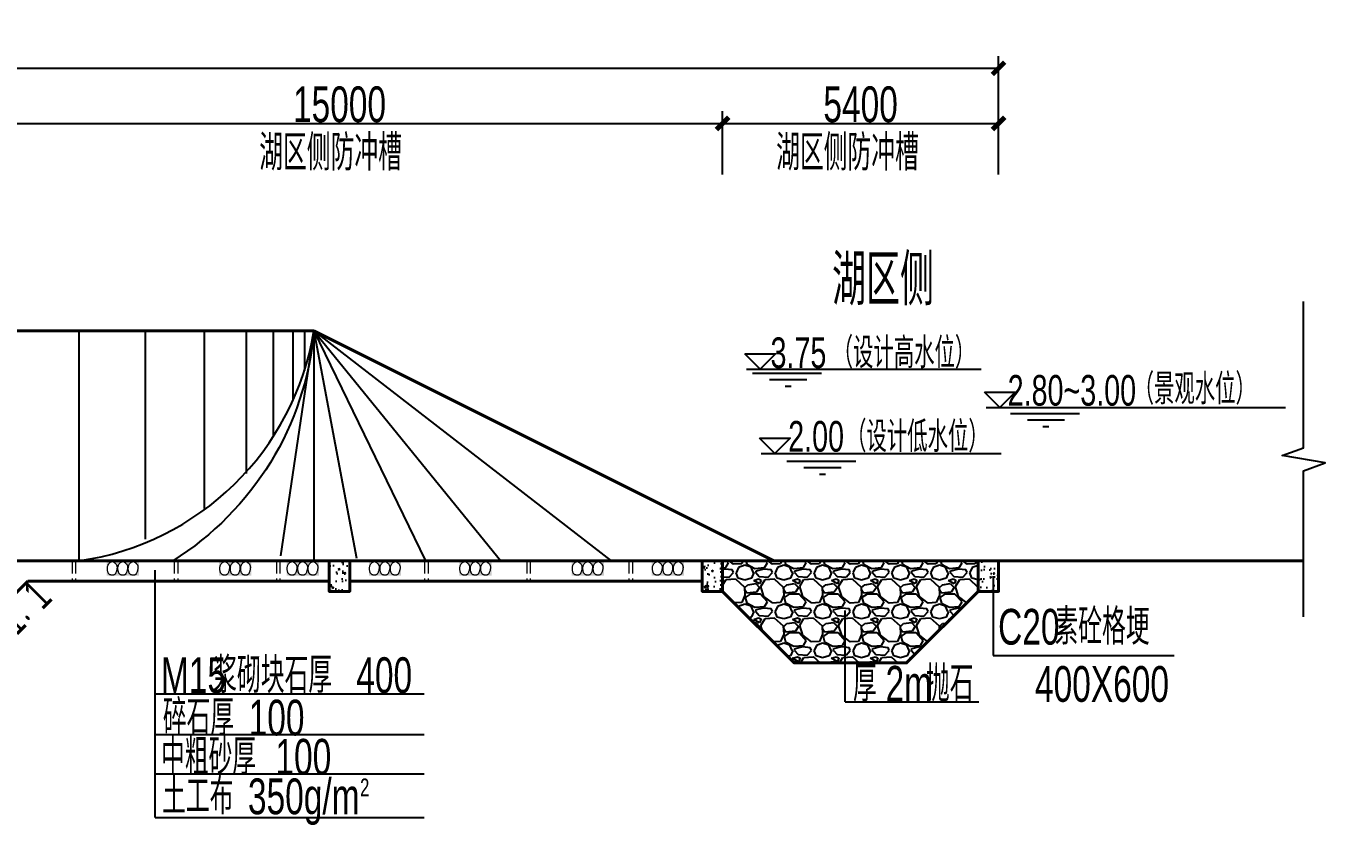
# Model space of a CAD drawing. Extents: x -51258 to 164715, y -112558 to 496610.
# Drawn here: x 86096 to 111524, y 41317 to 56963 of the extents above; entities that cross this region are included whole.
import ezdxf
from ezdxf.enums import TextEntityAlignment as Align

# ---------------------------------------------------------------- set-up
doc = ezdxf.new("R2010")
doc.units = 0
doc.header["$LTSCALE"] = 1000
doc.header["$PDMODE"] = 32
doc.header["$PDSIZE"] = 1
doc.linetypes.add('DASH', pattern=[0.35, 0.25, -0.1])
for name, color, linetype in [('DIM', 3, 'Continuous'), ('DIM_SYMB', 3, 'Continuous'), ('PUB_TEXT', 7, 'Continuous'), ('填充252', 252, 'Continuous'), ('标注', 3, 'Continuous')]:
    doc.layers.add(name, color=color, linetype=linetype)
for name, color, linetype, lineweight in [('中粗线0.25', 6, 'Continuous', 25), ('细线0.15', 4, 'Continuous', 15), ('结构轮廓线0.4', 1, 'Continuous', 40), ('虚线0.15', 2, 'DASH', 15)]:
    doc.layers.add(name, color=color, linetype=linetype, lineweight=lineweight)
doc.styles.add('han', font='pdatxt.shx', dxfattribs={"width": 0.7, "bigfont": 'chinese.shx'})
doc.styles.add('图中的汉字和数字', font='njsyeng.shx', dxfattribs={"width": 0.7, "bigfont": 'njsychn.shx'})
doc.dimstyles.new('1比200(加大字号)', dxfattribs={"dimtxt": 700, "dimasz": 240, "dimexe": 240, "dimexo": 30, "dimgap": 20, "dimtad": 1, "dimdec": 0, "dimdsep": 46, "dimtxsty": '图中的汉字和数字', "dimblk": 'ARCHTICK', "dimcen": 2, "dimclrd": 3, "dimclre": 3, "dimclrt": 3, "dimadec": 0, "dimazin": 0, "dimtfac": 1, "dimtdec": 0, "dimtmove": 2, "dimatfit": 3, "dimldrblk": 'ARCHTICK', "dimfxl": 1000, "dimfxlon": 1, "dimarcsym": 0})
pattern_1 = [(50, (92032.98, 45891.9), (358.63, -31.376), [37.5, -412.5]), (355, (92033, 45891.9), (-69.376, 376.096), [30, -330]), (100.4514, (92062.87, 45889.3), (289.255, 344.72), [31.87, -350.571]), (46.1842, (92033, 45991.9), (533.62, -82.76), [56.25, -618.75]), (96.6356, (92077.45, 45985), (467.331, 487.059), [47.805, -525.856]), (351.184, (92033, 45991.9), (467.33, 487.06), [45, -495]), (21, (92082.98, 45966.9), (298.4535, -201.3094), [37.5, -412.5]), (326, (92083, 45966.9), (121.658, 362.575), [30, -330]), (71.4514, (92107.85, 45950.13), (420.111, 161.265), [31.87, -350.571]), (37.5, (92032.98, 45891.91), (6.0799, 166.4469), [0, -326, 0, -335, 0, -331.25]), (7.5, (92032.98, 45891.9), (131.5348, 197.2059), [0, -191, 0, -318.5, 0, -126.25]), (327.5, (91921.48, 45891.91), (266.9112, -11.2774), [0, -125, 0, -390, 0, -517.5]), (317.5, (91871.48, 45891.9), (291.593, 50.0525), [0, -162.5, 0, -259, 0, -367.5])]

# ---------------------------------------------------------------- blocks, each defined once
blk = doc.blocks.new('A$C76F53B9B')
at = {"layer": '填充252'}
h = blk.add_hatch(color=256, dxfattribs=at)
h.paths.add_polyline_path([(4.06, -0.02), (0.37, -0.02), (0.37, -1.71), (4.06, -1.71)])
h.paths.add_polyline_path([(1.83, -0.34), (1.86, -0.31), (1.9, -0.28), (1.93, -0.25), (1.96, -0.22), (1.99, -0.2), (2.02, -0.17), (2.05, -0.15), (2.08, -0.13), (2.12, -0.11), (2.16, -0.1), (2.2, -0.09), (2.24, -0.1), (2.29, -0.11), (2.35, -0.13), (2.41, -0.17), (2.47, -0.2), (2.53, -0.25), (2.58, -0.3), (2.63, -0.36), (2.67, -0.43), (2.71, -0.51), (2.73, -0.58), (2.75, -0.67), (2.77, -0.75), (2.77, -0.84), (2.77, -0.92), (2.77, -1.01), (2.76, -1.09), (2.75, -1.16), (2.74, -1.24), (2.72, -1.3), (2.69, -1.37), (2.67, -1.42), (2.64, -1.47), (2.6, -1.51), (2.57, -1.55), (2.53, -1.58), (2.49, -1.6), (2.44, -1.61), (2.4, -1.62), (2.35, -1.63), (2.3, -1.63), (2.26, -1.63), (2.21, -1.63), (2.17, -1.63), (2.12, -1.63), (2.08, -1.63), (2.04, -1.62), (2, -1.61), (1.96, -1.58), (1.93, -1.56), (1.89, -1.52), (1.86, -1.47), (1.83, -1.41), (1.8, -1.34), (1.77, -1.27), (1.75, -1.2), (1.73, -1.12), (1.71, -1.04), (1.7, -0.97), (1.68, -0.89), (1.68, -0.82), (1.68, -0.76), (1.68, -0.7), (1.68, -0.64), (1.69, -0.59), (1.7, -0.54), (1.72, -0.49), (1.74, -0.45), (1.77, -0.41), (1.8, -0.37)], flags=16)
h.paths.add_polyline_path([(1.45, -0.36), (1.49, -0.43), (1.52, -0.51), (1.55, -0.58), (1.57, -0.67), (1.58, -0.75), (1.59, -0.84), (1.59, -0.92), (1.59, -1.01), (1.58, -1.09), (1.57, -1.16), (1.55, -1.24), (1.53, -1.3), (1.51, -1.37), (1.48, -1.42), (1.45, -1.47), (1.42, -1.51), (1.39, -1.55), (1.35, -1.58), (1.3, -1.6), (1.26, -1.61), (1.21, -1.62), (1.17, -1.63), (1.12, -1.63), (1.08, -1.63), (1.03, -1.63), (0.98, -1.63), (0.94, -1.63), (0.9, -1.63), (0.86, -1.62), (0.82, -1.61), (0.78, -1.58), (0.75, -1.56), (0.71, -1.52), (0.68, -1.47), (0.65, -1.41), (0.62, -1.34), (0.59, -1.27), (0.57, -1.2), (0.54, -1.12), (0.53, -1.04), (0.51, -0.97), (0.5, -0.89), (0.5, -0.82), (0.49, -0.76), (0.49, -0.7), (0.5, -0.64), (0.51, -0.59), (0.52, -0.54), (0.54, -0.49), (0.56, -0.45), (0.59, -0.41), (0.62, -0.37), (0.65, -0.34), (0.68, -0.31), (0.71, -0.28), (0.75, -0.25), (0.78, -0.22), (0.81, -0.2), (0.84, -0.17), (0.87, -0.15), (0.9, -0.13), (0.93, -0.11), (0.97, -0.1), (1.01, -0.09), (1.06, -0.1), (1.11, -0.11), (1.17, -0.13), (1.23, -0.17), (1.28, -0.2), (1.34, -0.25), (1.4, -0.3)], flags=16)
h.paths.add_polyline_path([(2.91, -0.54), (2.93, -0.49), (2.95, -0.45), (2.97, -0.41), (3, -0.37), (3.03, -0.34), (3.07, -0.31), (3.1, -0.28), (3.13, -0.25), (3.16, -0.22), (3.2, -0.2), (3.23, -0.17), (3.26, -0.15), (3.29, -0.13), (3.32, -0.11), (3.36, -0.1), (3.4, -0.09), (3.45, -0.1), (3.5, -0.11), (3.55, -0.13), (3.61, -0.17), (3.67, -0.2), (3.73, -0.25), (3.78, -0.3), (3.83, -0.36), (3.88, -0.43), (3.91, -0.51), (3.94, -0.58), (3.96, -0.67), (3.97, -0.75), (3.98, -0.84), (3.98, -0.92), (3.97, -1.01), (3.97, -1.09), (3.95, -1.16), (3.94, -1.24), (3.92, -1.3), (3.9, -1.37), (3.87, -1.42), (3.84, -1.47), (3.81, -1.51), (3.77, -1.55), (3.73, -1.58), (3.69, -1.6), (3.65, -1.61), (3.6, -1.62), (3.56, -1.63), (3.51, -1.63), (3.46, -1.63), (3.42, -1.63), (3.37, -1.63), (3.33, -1.63), (3.29, -1.63), (3.25, -1.62), (3.21, -1.61), (3.17, -1.58), (3.13, -1.56), (3.1, -1.52), (3.06, -1.47), (3.03, -1.41), (3, -1.34), (2.98, -1.27), (2.95, -1.2), (2.93, -1.12), (2.91, -1.04), (2.9, -0.97), (2.89, -0.89), (2.88, -0.82), (2.88, -0.76), (2.88, -0.7), (2.89, -0.64), (2.89, -0.59)], flags=16)
at = {"layer": '细线0.15'}
h = blk.add_hatch(color=256, dxfattribs=at)
h.paths.add_polyline_path([(4.06, -0.02), (0.37, -0.02), (0.37, -1.71), (4.06, -1.71)])
h.paths.add_polyline_path([(1.83, -0.34), (1.86, -0.31), (1.89, -0.28), (1.93, -0.25), (1.96, -0.22), (1.99, -0.2), (2.02, -0.17), (2.05, -0.15), (2.08, -0.13), (2.12, -0.11), (2.15, -0.1), (2.2, -0.09), (2.24, -0.1), (2.29, -0.11), (2.35, -0.13), (2.41, -0.17), (2.47, -0.2), (2.52, -0.25), (2.58, -0.3), (2.63, -0.36), (2.67, -0.43), (2.71, -0.51), (2.73, -0.58), (2.75, -0.67), (2.77, -0.75), (2.77, -0.84), (2.77, -0.92), (2.77, -1.01), (2.76, -1.09), (2.75, -1.16), (2.73, -1.24), (2.71, -1.3), (2.69, -1.37), (2.67, -1.42), (2.64, -1.47), (2.6, -1.51), (2.57, -1.55), (2.53, -1.58), (2.49, -1.6), (2.44, -1.61), (2.4, -1.62), (2.35, -1.63), (2.3, -1.63), (2.26, -1.63), (2.21, -1.63), (2.17, -1.63), (2.12, -1.63), (2.08, -1.63), (2.04, -1.62), (2, -1.61), (1.96, -1.58), (1.93, -1.56), (1.89, -1.52), (1.86, -1.47), (1.83, -1.41), (1.8, -1.34), (1.77, -1.27), (1.75, -1.2), (1.73, -1.12), (1.71, -1.04), (1.69, -0.97), (1.68, -0.89), (1.68, -0.82), (1.67, -0.76), (1.67, -0.7), (1.68, -0.64), (1.69, -0.59), (1.7, -0.54), (1.72, -0.49), (1.74, -0.45), (1.77, -0.41), (1.8, -0.37)], flags=16)
h.paths.add_polyline_path([(1.44, -0.36), (1.49, -0.43), (1.52, -0.51), (1.55, -0.58), (1.57, -0.67), (1.58, -0.75), (1.59, -0.84), (1.59, -0.92), (1.59, -1.01), (1.58, -1.09), (1.57, -1.16), (1.55, -1.24), (1.53, -1.3), (1.51, -1.37), (1.48, -1.42), (1.45, -1.47), (1.42, -1.51), (1.38, -1.55), (1.34, -1.58), (1.3, -1.6), (1.26, -1.61), (1.21, -1.62), (1.17, -1.63), (1.12, -1.63), (1.07, -1.63), (1.03, -1.63), (0.98, -1.63), (0.94, -1.63), (0.9, -1.63), (0.86, -1.62), (0.82, -1.61), (0.78, -1.58), (0.74, -1.56), (0.71, -1.52), (0.68, -1.47), (0.64, -1.41), (0.62, -1.34), (0.59, -1.27), (0.56, -1.2), (0.54, -1.12), (0.53, -1.04), (0.51, -0.97), (0.5, -0.89), (0.49, -0.82), (0.49, -0.76), (0.49, -0.7), (0.5, -0.64), (0.51, -0.59), (0.52, -0.54), (0.54, -0.49), (0.56, -0.45), (0.59, -0.41), (0.61, -0.37), (0.65, -0.34), (0.68, -0.31), (0.71, -0.28), (0.74, -0.25), (0.78, -0.22), (0.81, -0.2), (0.84, -0.17), (0.87, -0.15), (0.9, -0.13), (0.93, -0.11), (0.97, -0.1), (1.01, -0.09), (1.06, -0.1), (1.11, -0.11), (1.17, -0.13), (1.22, -0.17), (1.28, -0.2), (1.34, -0.25), (1.4, -0.3)], flags=16)
h.paths.add_polyline_path([(2.91, -0.54), (2.92, -0.49), (2.95, -0.45), (2.97, -0.41), (3, -0.37), (3.03, -0.34), (3.07, -0.31), (3.1, -0.28), (3.13, -0.25), (3.16, -0.22), (3.19, -0.2), (3.22, -0.17), (3.25, -0.15), (3.29, -0.13), (3.32, -0.11), (3.36, -0.1), (3.4, -0.09), (3.45, -0.1), (3.5, -0.11), (3.55, -0.13), (3.61, -0.17), (3.67, -0.2), (3.73, -0.25), (3.78, -0.3), (3.83, -0.36), (3.87, -0.43), (3.91, -0.51), (3.94, -0.58), (3.96, -0.67), (3.97, -0.75), (3.98, -0.84), (3.98, -0.92), (3.97, -1.01), (3.97, -1.09), (3.95, -1.16), (3.94, -1.24), (3.92, -1.3), (3.9, -1.37), (3.87, -1.42), (3.84, -1.47), (3.81, -1.51), (3.77, -1.55), (3.73, -1.58), (3.69, -1.6), (3.65, -1.61), (3.6, -1.62), (3.55, -1.63), (3.51, -1.63), (3.46, -1.63), (3.41, -1.63), (3.37, -1.63), (3.33, -1.63), (3.28, -1.63), (3.24, -1.62), (3.2, -1.61), (3.17, -1.58), (3.13, -1.56), (3.1, -1.52), (3.06, -1.47), (3.03, -1.41), (3, -1.34), (2.98, -1.27), (2.95, -1.2), (2.93, -1.12), (2.91, -1.04), (2.9, -0.97), (2.89, -0.89), (2.88, -0.82), (2.88, -0.76), (2.88, -0.7), (2.88, -0.64), (2.89, -0.59)], flags=16)
h = blk.add_hatch(color=256, dxfattribs=at)
h.paths.add_polyline_path([(4.06, -0.02), (0.37, -0.02), (0.37, -1.71), (4.06, -1.71)])
h.paths.add_polyline_path([(1.83, -0.34), (1.86, -0.31), (1.89, -0.28), (1.93, -0.25), (1.96, -0.22), (1.99, -0.2), (2.02, -0.17), (2.05, -0.15), (2.08, -0.13), (2.12, -0.11), (2.15, -0.1), (2.2, -0.09), (2.24, -0.1), (2.29, -0.11), (2.35, -0.13), (2.41, -0.17), (2.47, -0.2), (2.52, -0.25), (2.58, -0.3), (2.63, -0.36), (2.67, -0.43), (2.71, -0.51), (2.73, -0.58), (2.75, -0.67), (2.77, -0.75), (2.77, -0.84), (2.77, -0.92), (2.77, -1.01), (2.76, -1.09), (2.75, -1.16), (2.73, -1.24), (2.71, -1.3), (2.69, -1.37), (2.67, -1.42), (2.64, -1.47), (2.6, -1.51), (2.57, -1.55), (2.53, -1.58), (2.49, -1.6), (2.44, -1.61), (2.4, -1.62), (2.35, -1.63), (2.3, -1.63), (2.26, -1.63), (2.21, -1.63), (2.17, -1.63), (2.12, -1.63), (2.08, -1.63), (2.04, -1.62), (2, -1.61), (1.96, -1.58), (1.93, -1.56), (1.89, -1.52), (1.86, -1.47), (1.83, -1.41), (1.8, -1.34), (1.77, -1.27), (1.75, -1.2), (1.73, -1.12), (1.71, -1.04), (1.69, -0.97), (1.68, -0.89), (1.68, -0.82), (1.67, -0.76), (1.67, -0.7), (1.68, -0.64), (1.69, -0.59), (1.7, -0.54), (1.72, -0.49), (1.74, -0.45), (1.77, -0.41), (1.8, -0.37)], flags=16)
h.paths.add_polyline_path([(1.44, -0.36), (1.49, -0.43), (1.52, -0.51), (1.55, -0.58), (1.57, -0.67), (1.58, -0.75), (1.59, -0.84), (1.59, -0.92), (1.59, -1.01), (1.58, -1.09), (1.57, -1.16), (1.55, -1.24), (1.53, -1.3), (1.51, -1.37), (1.48, -1.42), (1.45, -1.47), (1.42, -1.51), (1.38, -1.55), (1.34, -1.58), (1.3, -1.6), (1.26, -1.61), (1.21, -1.62), (1.17, -1.63), (1.12, -1.63), (1.07, -1.63), (1.03, -1.63), (0.98, -1.63), (0.94, -1.63), (0.9, -1.63), (0.86, -1.62), (0.82, -1.61), (0.78, -1.58), (0.74, -1.56), (0.71, -1.52), (0.68, -1.47), (0.64, -1.41), (0.62, -1.34), (0.59, -1.27), (0.56, -1.2), (0.54, -1.12), (0.53, -1.04), (0.51, -0.97), (0.5, -0.89), (0.49, -0.82), (0.49, -0.76), (0.49, -0.7), (0.5, -0.64), (0.51, -0.59), (0.52, -0.54), (0.54, -0.49), (0.56, -0.45), (0.59, -0.41), (0.61, -0.37), (0.65, -0.34), (0.68, -0.31), (0.71, -0.28), (0.74, -0.25), (0.78, -0.22), (0.81, -0.2), (0.84, -0.17), (0.87, -0.15), (0.9, -0.13), (0.93, -0.11), (0.97, -0.1), (1.01, -0.09), (1.06, -0.1), (1.11, -0.11), (1.17, -0.13), (1.22, -0.17), (1.28, -0.2), (1.34, -0.25), (1.4, -0.3)], flags=16)
h.paths.add_polyline_path([(2.91, -0.54), (2.92, -0.49), (2.95, -0.45), (2.97, -0.41), (3, -0.37), (3.03, -0.34), (3.07, -0.31), (3.1, -0.28), (3.13, -0.25), (3.16, -0.22), (3.19, -0.2), (3.22, -0.17), (3.25, -0.15), (3.29, -0.13), (3.32, -0.11), (3.36, -0.1), (3.4, -0.09), (3.45, -0.1), (3.5, -0.11), (3.55, -0.13), (3.61, -0.17), (3.67, -0.2), (3.73, -0.25), (3.78, -0.3), (3.83, -0.36), (3.87, -0.43), (3.91, -0.51), (3.94, -0.58), (3.96, -0.67), (3.97, -0.75), (3.98, -0.84), (3.98, -0.92), (3.97, -1.01), (3.97, -1.09), (3.95, -1.16), (3.94, -1.24), (3.92, -1.3), (3.9, -1.37), (3.87, -1.42), (3.84, -1.47), (3.81, -1.51), (3.77, -1.55), (3.73, -1.58), (3.69, -1.6), (3.65, -1.61), (3.6, -1.62), (3.55, -1.63), (3.51, -1.63), (3.46, -1.63), (3.41, -1.63), (3.37, -1.63), (3.33, -1.63), (3.28, -1.63), (3.24, -1.62), (3.2, -1.61), (3.17, -1.58), (3.13, -1.56), (3.1, -1.52), (3.06, -1.47), (3.03, -1.41), (3, -1.34), (2.98, -1.27), (2.95, -1.2), (2.93, -1.12), (2.91, -1.04), (2.9, -0.97), (2.89, -0.89), (2.88, -0.82), (2.88, -0.76), (2.88, -0.7), (2.88, -0.64), (2.89, -0.59)], flags=16)
for points in [[(0.54, -0.49), (0.52, -0.54), (0.51, -0.59), (0.5, -0.64), (0.49, -0.7), (0.49, -0.76), (0.49, -0.82), (0.5, -0.89), (0.51, -0.97), (0.53, -1.04), (0.54, -1.12), (0.56, -1.2), (0.59, -1.27), (0.62, -1.34), (0.64, -1.41), (0.68, -1.47), (0.71, -1.52), (0.74, -1.56), (0.78, -1.58), (0.82, -1.61), (0.86, -1.62), (0.9, -1.63), (0.94, -1.63), (0.98, -1.63), (1.03, -1.63), (1.07, -1.63), (1.12, -1.63), (1.17, -1.63), (1.21, -1.62), (1.26, -1.61), (1.3, -1.6), (1.34, -1.58), (1.38, -1.55), (1.42, -1.51), (1.45, -1.47), (1.48, -1.42), (1.51, -1.37), (1.53, -1.3), (1.55, -1.24), (1.57, -1.16), (1.58, -1.09), (1.59, -1.01), (1.59, -0.92), (1.59, -0.84), (1.58, -0.75), (1.57, -0.67), (1.55, -0.58), (1.52, -0.51), (1.49, -0.43), (1.44, -0.36), (1.4, -0.3), (1.34, -0.25), (1.28, -0.2), (1.22, -0.17), (1.17, -0.13), (1.11, -0.11), (1.06, -0.1), (1.01, -0.09), (0.97, -0.1), (0.93, -0.11), (0.9, -0.13), (0.87, -0.15), (0.84, -0.17), (0.81, -0.2), (0.78, -0.22), (0.74, -0.25), (0.71, -0.28), (0.68, -0.31), (0.65, -0.34), (0.61, -0.37), (0.59, -0.41), (0.56, -0.45)], [(0.54, -0.49), (0.52, -0.54), (0.51, -0.59), (0.5, -0.64), (0.49, -0.7), (0.49, -0.76), (0.49, -0.82), (0.5, -0.89), (0.51, -0.97), (0.53, -1.04), (0.54, -1.12), (0.56, -1.2), (0.59, -1.27), (0.62, -1.34), (0.64, -1.41), (0.68, -1.47), (0.71, -1.52), (0.74, -1.56), (0.78, -1.58), (0.82, -1.61), (0.86, -1.62), (0.9, -1.63), (0.94, -1.63), (0.98, -1.63), (1.03, -1.63), (1.07, -1.63), (1.12, -1.63), (1.17, -1.63), (1.21, -1.62), (1.26, -1.61), (1.3, -1.6), (1.34, -1.58), (1.38, -1.55), (1.42, -1.51), (1.45, -1.47), (1.48, -1.42), (1.51, -1.37), (1.53, -1.3), (1.55, -1.24), (1.57, -1.16), (1.58, -1.09), (1.59, -1.01), (1.59, -0.92), (1.59, -0.84), (1.58, -0.75), (1.57, -0.67), (1.55, -0.58), (1.52, -0.51), (1.49, -0.43), (1.44, -0.36), (1.4, -0.3), (1.34, -0.25), (1.28, -0.2), (1.22, -0.17), (1.17, -0.13), (1.11, -0.11), (1.06, -0.1), (1.01, -0.09), (0.97, -0.1), (0.93, -0.11), (0.9, -0.13), (0.87, -0.15), (0.84, -0.17), (0.81, -0.2), (0.78, -0.22), (0.74, -0.25), (0.71, -0.28), (0.68, -0.31), (0.65, -0.34), (0.61, -0.37), (0.59, -0.41), (0.56, -0.45)], [(0.54, -0.49), (0.52, -0.54), (0.51, -0.59), (0.5, -0.64), (0.49, -0.7), (0.49, -0.76), (0.5, -0.82), (0.5, -0.89), (0.51, -0.97), (0.53, -1.04), (0.54, -1.12), (0.57, -1.2), (0.59, -1.27), (0.62, -1.34), (0.65, -1.41), (0.68, -1.47), (0.71, -1.52), (0.75, -1.56), (0.78, -1.58), (0.82, -1.61), (0.86, -1.62), (0.9, -1.63), (0.94, -1.63), (0.98, -1.63), (1.03, -1.63), (1.08, -1.63), (1.12, -1.63), (1.17, -1.63), (1.21, -1.62), (1.26, -1.61), (1.3, -1.6), (1.35, -1.58), (1.39, -1.55), (1.42, -1.51), (1.45, -1.47), (1.48, -1.42), (1.51, -1.37), (1.53, -1.3), (1.55, -1.24), (1.57, -1.16), (1.58, -1.09), (1.59, -1.01), (1.59, -0.92), (1.59, -0.84), (1.58, -0.75), (1.57, -0.67), (1.55, -0.58), (1.52, -0.51), (1.49, -0.43), (1.45, -0.36), (1.4, -0.3), (1.34, -0.25), (1.28, -0.2), (1.23, -0.17), (1.17, -0.13), (1.11, -0.11), (1.06, -0.1), (1.01, -0.09), (0.97, -0.1), (0.93, -0.11), (0.9, -0.13), (0.87, -0.15), (0.84, -0.17), (0.81, -0.2), (0.78, -0.22), (0.75, -0.25), (0.71, -0.28), (0.68, -0.31), (0.65, -0.34), (0.62, -0.37), (0.59, -0.41), (0.56, -0.45)], [(1.72, -0.49), (1.7, -0.54), (1.69, -0.59), (1.68, -0.64), (1.67, -0.7), (1.67, -0.76), (1.68, -0.82), (1.68, -0.89), (1.69, -0.97), (1.71, -1.04), (1.73, -1.12), (1.75, -1.2), (1.77, -1.27), (1.8, -1.34), (1.83, -1.41), (1.86, -1.47), (1.89, -1.52), (1.93, -1.56), (1.96, -1.58), (2, -1.61), (2.04, -1.62), (2.08, -1.63), (2.12, -1.63), (2.17, -1.63), (2.21, -1.63), (2.26, -1.63), (2.3, -1.63), (2.35, -1.63), (2.4, -1.62), (2.44, -1.61), (2.49, -1.6), (2.53, -1.58), (2.57, -1.55), (2.6, -1.51), (2.64, -1.47), (2.67, -1.42), (2.69, -1.37), (2.71, -1.3), (2.73, -1.24), (2.75, -1.16), (2.76, -1.09), (2.77, -1.01), (2.77, -0.92), (2.77, -0.84), (2.77, -0.75), (2.75, -0.67), (2.73, -0.58), (2.71, -0.51), (2.67, -0.43), (2.63, -0.36), (2.58, -0.3), (2.52, -0.25), (2.47, -0.2), (2.41, -0.17), (2.35, -0.13), (2.29, -0.11), (2.24, -0.1), (2.2, -0.09), (2.15, -0.1), (2.12, -0.11), (2.08, -0.13), (2.05, -0.15), (2.02, -0.17), (1.99, -0.2), (1.96, -0.22), (1.93, -0.25), (1.89, -0.28), (1.86, -0.31), (1.83, -0.34), (1.8, -0.37), (1.77, -0.41), (1.74, -0.45)], [(1.72, -0.49), (1.7, -0.54), (1.69, -0.59), (1.68, -0.64), (1.67, -0.7), (1.67, -0.76), (1.68, -0.82), (1.68, -0.89), (1.69, -0.97), (1.71, -1.04), (1.73, -1.12), (1.75, -1.2), (1.77, -1.27), (1.8, -1.34), (1.83, -1.41), (1.86, -1.47), (1.89, -1.52), (1.93, -1.56), (1.96, -1.58), (2, -1.61), (2.04, -1.62), (2.08, -1.63), (2.12, -1.63), (2.17, -1.63), (2.21, -1.63), (2.26, -1.63), (2.3, -1.63), (2.35, -1.63), (2.4, -1.62), (2.44, -1.61), (2.49, -1.6), (2.53, -1.58), (2.57, -1.55), (2.6, -1.51), (2.64, -1.47), (2.67, -1.42), (2.69, -1.37), (2.71, -1.3), (2.73, -1.24), (2.75, -1.16), (2.76, -1.09), (2.77, -1.01), (2.77, -0.92), (2.77, -0.84), (2.77, -0.75), (2.75, -0.67), (2.73, -0.58), (2.71, -0.51), (2.67, -0.43), (2.63, -0.36), (2.58, -0.3), (2.52, -0.25), (2.47, -0.2), (2.41, -0.17), (2.35, -0.13), (2.29, -0.11), (2.24, -0.1), (2.2, -0.09), (2.15, -0.1), (2.12, -0.11), (2.08, -0.13), (2.05, -0.15), (2.02, -0.17), (1.99, -0.2), (1.96, -0.22), (1.93, -0.25), (1.89, -0.28), (1.86, -0.31), (1.83, -0.34), (1.8, -0.37), (1.77, -0.41), (1.74, -0.45)], [(1.72, -0.49), (1.7, -0.54), (1.69, -0.59), (1.68, -0.64), (1.68, -0.7), (1.68, -0.76), (1.68, -0.82), (1.68, -0.89), (1.7, -0.97), (1.71, -1.04), (1.73, -1.12), (1.75, -1.2), (1.77, -1.27), (1.8, -1.34), (1.83, -1.41), (1.86, -1.47), (1.89, -1.52), (1.93, -1.56), (1.96, -1.58), (2, -1.61), (2.04, -1.62), (2.08, -1.63), (2.12, -1.63), (2.17, -1.63), (2.21, -1.63), (2.26, -1.63), (2.3, -1.63), (2.35, -1.63), (2.4, -1.62), (2.44, -1.61), (2.49, -1.6), (2.53, -1.58), (2.57, -1.55), (2.6, -1.51), (2.64, -1.47), (2.67, -1.42), (2.69, -1.37), (2.72, -1.3), (2.74, -1.24), (2.75, -1.16), (2.76, -1.09), (2.77, -1.01), (2.77, -0.92), (2.77, -0.84), (2.77, -0.75), (2.75, -0.67), (2.73, -0.58), (2.71, -0.51), (2.67, -0.43), (2.63, -0.36), (2.58, -0.3), (2.53, -0.25), (2.47, -0.2), (2.41, -0.17), (2.35, -0.13), (2.29, -0.11), (2.24, -0.1), (2.2, -0.09), (2.16, -0.1), (2.12, -0.11), (2.08, -0.13), (2.05, -0.15), (2.02, -0.17), (1.99, -0.2), (1.96, -0.22), (1.93, -0.25), (1.9, -0.28), (1.86, -0.31), (1.83, -0.34), (1.8, -0.37), (1.77, -0.41), (1.74, -0.45)], [(2.92, -0.49), (2.91, -0.54), (2.89, -0.59), (2.88, -0.64), (2.88, -0.7), (2.88, -0.76), (2.88, -0.82), (2.89, -0.89), (2.9, -0.97), (2.91, -1.04), (2.93, -1.12), (2.95, -1.2), (2.98, -1.27), (3, -1.34), (3.03, -1.41), (3.06, -1.47), (3.1, -1.52), (3.13, -1.56), (3.17, -1.58), (3.2, -1.61), (3.24, -1.62), (3.28, -1.63), (3.33, -1.63), (3.37, -1.63), (3.41, -1.63), (3.46, -1.63), (3.51, -1.63), (3.55, -1.63), (3.6, -1.62), (3.65, -1.61), (3.69, -1.6), (3.73, -1.58), (3.77, -1.55), (3.81, -1.51), (3.84, -1.47), (3.87, -1.42), (3.9, -1.37), (3.92, -1.3), (3.94, -1.24), (3.95, -1.16), (3.97, -1.09), (3.97, -1.01), (3.98, -0.92), (3.98, -0.84), (3.97, -0.75), (3.96, -0.67), (3.94, -0.58), (3.91, -0.51), (3.87, -0.43), (3.83, -0.36), (3.78, -0.3), (3.73, -0.25), (3.67, -0.2), (3.61, -0.17), (3.55, -0.13), (3.5, -0.11), (3.45, -0.1), (3.4, -0.09), (3.36, -0.1), (3.32, -0.11), (3.29, -0.13), (3.25, -0.15), (3.22, -0.17), (3.19, -0.2), (3.16, -0.22), (3.13, -0.25), (3.1, -0.28), (3.07, -0.31), (3.03, -0.34), (3, -0.37), (2.97, -0.41), (2.95, -0.45)], [(2.92, -0.49), (2.91, -0.54), (2.89, -0.59), (2.88, -0.64), (2.88, -0.7), (2.88, -0.76), (2.88, -0.82), (2.89, -0.89), (2.9, -0.97), (2.91, -1.04), (2.93, -1.12), (2.95, -1.2), (2.98, -1.27), (3, -1.34), (3.03, -1.41), (3.06, -1.47), (3.1, -1.52), (3.13, -1.56), (3.17, -1.58), (3.2, -1.61), (3.24, -1.62), (3.28, -1.63), (3.33, -1.63), (3.37, -1.63), (3.41, -1.63), (3.46, -1.63), (3.51, -1.63), (3.55, -1.63), (3.6, -1.62), (3.65, -1.61), (3.69, -1.6), (3.73, -1.58), (3.77, -1.55), (3.81, -1.51), (3.84, -1.47), (3.87, -1.42), (3.9, -1.37), (3.92, -1.3), (3.94, -1.24), (3.95, -1.16), (3.97, -1.09), (3.97, -1.01), (3.98, -0.92), (3.98, -0.84), (3.97, -0.75), (3.96, -0.67), (3.94, -0.58), (3.91, -0.51), (3.87, -0.43), (3.83, -0.36), (3.78, -0.3), (3.73, -0.25), (3.67, -0.2), (3.61, -0.17), (3.55, -0.13), (3.5, -0.11), (3.45, -0.1), (3.4, -0.09), (3.36, -0.1), (3.32, -0.11), (3.29, -0.13), (3.25, -0.15), (3.22, -0.17), (3.19, -0.2), (3.16, -0.22), (3.13, -0.25), (3.1, -0.28), (3.07, -0.31), (3.03, -0.34), (3, -0.37), (2.97, -0.41), (2.95, -0.45)], [(2.93, -0.49), (2.91, -0.54), (2.89, -0.59), (2.89, -0.64), (2.88, -0.7), (2.88, -0.76), (2.88, -0.82), (2.89, -0.89), (2.9, -0.97), (2.91, -1.04), (2.93, -1.12), (2.95, -1.2), (2.98, -1.27), (3, -1.34), (3.03, -1.41), (3.06, -1.47), (3.1, -1.52), (3.13, -1.56), (3.17, -1.58), (3.21, -1.61), (3.25, -1.62), (3.29, -1.63), (3.33, -1.63), (3.37, -1.63), (3.42, -1.63), (3.46, -1.63), (3.51, -1.63), (3.56, -1.63), (3.6, -1.62), (3.65, -1.61), (3.69, -1.6), (3.73, -1.58), (3.77, -1.55), (3.81, -1.51), (3.84, -1.47), (3.87, -1.42), (3.9, -1.37), (3.92, -1.3), (3.94, -1.24), (3.95, -1.16), (3.97, -1.09), (3.97, -1.01), (3.98, -0.92), (3.98, -0.84), (3.97, -0.75), (3.96, -0.67), (3.94, -0.58), (3.91, -0.51), (3.88, -0.43), (3.83, -0.36), (3.78, -0.3), (3.73, -0.25), (3.67, -0.2), (3.61, -0.17), (3.55, -0.13), (3.5, -0.11), (3.45, -0.1), (3.4, -0.09), (3.36, -0.1), (3.32, -0.11), (3.29, -0.13), (3.26, -0.15), (3.23, -0.17), (3.2, -0.2), (3.16, -0.22), (3.13, -0.25), (3.1, -0.28), (3.07, -0.31), (3.03, -0.34), (3, -0.37), (2.97, -0.41), (2.95, -0.45)]]:
    blk.add_lwpolyline(points, close=True, dxfattribs=at)
blk = doc.blocks.new('GC-1')
at = {"layer": '标注'}
blk.add_line((-1.27, 0), (15.92, 0), dxfattribs=at)
blk.add_lwpolyline([(-1.5, 2.5), (3.5, 2.5), (1, 0)], close=True, dxfattribs=at)
blk = doc.blocks.new('_ArchTick')
at = {"color": 0, "linetype": 'ByBlock', "const_width": 0.4}
blk.add_lwpolyline([(-0.5, -0.5), (0.5, 0.5)], dxfattribs=at)
blk = doc.blocks.new('*D251')
at = {"color": 3, "lineweight": -2, "transparency": 16777216}
for p, q in [((99733, 54055), (99733, 55295)), ((105133, 54055), (105133, 55295)), ((99733, 55055), (105133, 55055))]:
    blk.add_line(p, q, dxfattribs=at)
at = {"layer": 'Defpoints', "color": 0, "transparency": 16777216}
for p in [(105133, 55055), (99733, 46640), (105133, 46759)]:
    blk.add_point(p, dxfattribs=at)
at = {"color": 3, "lineweight": -2, "transparency": 16777216, "xscale": 240, "yscale": 240, "zscale": 240, "rotation": 180}
blk.add_blockref('_ArchTick', (99733, 55055), dxfattribs=at)
at = {"color": 3, "lineweight": -2, "transparency": 16777216, "xscale": 240, "yscale": 240, "zscale": 240}
blk.add_blockref('_ArchTick', (105133, 55055), dxfattribs=at)
at = {"color": 3, "transparency": 16777216, "insert": (102433, 55425), "char_height": 700, "attachment_point": 5, "style": 'han'}
blk.add_mtext('5400', dxfattribs=at)
blk = doc.blocks.new('*D252')
at = {"color": 3, "lineweight": -2, "transparency": 16777216}
for p, q in [((40333, 55134), (40333, 56374)), ((105133, 55134), (105133, 56374)), ((40333, 56134), (105133, 56134))]:
    blk.add_line(p, q, dxfattribs=at)
at = {"layer": 'Defpoints', "color": 0, "transparency": 16777216}
for p in [(105133, 56134), (105133, 46492), (40333, 45803)]:
    blk.add_point(p, dxfattribs=at)
at = {"color": 3, "lineweight": -2, "transparency": 16777216, "xscale": 240, "yscale": 240, "zscale": 240, "rotation": 180}
blk.add_blockref('_ArchTick', (40333, 56134), dxfattribs=at)
at = {"color": 3, "lineweight": -2, "transparency": 16777216, "xscale": 240, "yscale": 240, "zscale": 240}
blk.add_blockref('_ArchTick', (105133, 56134), dxfattribs=at)
at = {"color": 3, "transparency": 16777216, "insert": (72733, 56504), "char_height": 700, "attachment_point": 5, "style": 'han'}
blk.add_mtext('64800', dxfattribs=at)
blk = doc.blocks.new('*D810')
at = {"color": 3, "lineweight": -2, "transparency": 16777216}
for p, q in [((84733, 54055), (84733, 55295)), ((99733, 54085), (99733, 55295)), ((84733, 55055), (99733, 55055))]:
    blk.add_line(p, q, dxfattribs=at)
at = {"layer": 'Defpoints', "color": 0, "transparency": 16777216}
for p in [(99733, 55055), (99733, 54055), (84733, 50992)]:
    blk.add_point(p, dxfattribs=at)
at = {"color": 3, "lineweight": -2, "transparency": 16777216, "xscale": 240, "yscale": 240, "zscale": 240, "rotation": 180}
blk.add_blockref('_ArchTick', (84733, 55055), dxfattribs=at)
at = {"color": 3, "lineweight": -2, "transparency": 16777216, "xscale": 240, "yscale": 240, "zscale": 240}
blk.add_blockref('_ArchTick', (99733, 55055), dxfattribs=at)
at = {"color": 3, "transparency": 16777216, "insert": (92233, 55425), "char_height": 700, "attachment_point": 5, "style": 'han'}
blk.add_mtext('15000', dxfattribs=at)

msp = doc.modelspace()

# ---------------------------------------------------------------- hatches: boundary and pattern name
at = {"layer": '填充252'}
h = msp.add_hatch(dxfattribs=at)
h.set_pattern_fill('混凝土', color=256, scale=50, style=0)
h.set_pattern_definition(pattern_1)
h.paths.add_polyline_path([(92433, 46491.9), (92033, 46491.9), (92033, 45891.9), (92433, 45891.9)])
h = msp.add_hatch(dxfattribs=at)
h.set_pattern_fill('混凝土', color=256, scale=50, style=0)
h.set_pattern_definition(pattern_1)
h.paths.add_polyline_path([(99733, 46491.9), (99333, 46491.9), (99333, 45892.1), (99733, 45892.1)])
h = msp.add_hatch(dxfattribs=at)
h.set_pattern_fill('GRAVEL', color=256, scale=100, style=0)
h.set_pattern_definition([(311.9872, (104184.34, 46253.91), (6096.0052, -6858.0084), [102.516, -10149.15]), (355.0303, (104252.923, 46177.707), (-9144.0148, 761.99462), [175.922, -17416.2]), (47.4896, (104428.183, 46162.467), (-7619.99446, -8382.0082), [124.045, -12280.41]), (272.7263, (104725.363, 45971.967), (-761.9967, 15239.9951), [160.201, -15859.92]), (247.1663, (104732.983, 45811.947), (3810.01082, 9144.0052), [157.09, -15551.94]), (182.7263, (104672.023, 45667.167), (15239.9951, 761.9967), [160.202, -15859.92]), (142.3058, (104512.003, 45659.547), (9906.00626, -7619.9932), [211.858, -20973.93]), (107.7447, (104344.363, 45789.087), (-5334.01067, 16764.00486), [200.016, -19801.59]), (58.5704, (104283.403, 45979.587), (6096.00157, 9905.98835), [160.744, -15913.65]), (4.7636, (104367.22, 46116.75), (-8381.9934, -761.99285), [183.514, -8992.17]), (317.6026, (104550.103, 46131.987), (9144.00028, -8381.9891), [237.323, -23495.04]), (41.1859, (103970.98, 45964.35), (5333.9966, 4571.993), [81, -8019.18]), (8.5308, (104031.943, 46017.687), (-9905.98488, -1524.00384), [154.105, -15256.38]), (315, (104184.34, 46040.55), (1e-13, -762), [107.76, -969.87]), (336.8014, (104237.68, 46131.99), (-3810.0128, 1524.0067), [58.03, -5745.18]), (248.1986, (104291.02, 46109.13), (762.0005, 2286.0015), [82.07, -4021.44]), (149.0362, (104260.54, 46032.93), (-2285.9976, 1524.0012), [133.296, -4309.89]), (18.435, (104146.24, 46101.5), (-1524.001, -761.999), [96.39, -2313.27]), (163.6105, (104732.983, 46109.127), (-7620.0042, 2285.99524), [135.026, -13367.64]), (109.6538, (104603.443, 46147.227), (3047.9915, -8381.98815), [113.28, -11214.66]), (246.8014, (104146.24, 46253.91), (1524.0067, 3810.0128), [116.064, -5687.16]), (196.3895, (104100.523, 46147.227), (7620.0042, 2285.99524), [135.026, -13367.64]), (200.556, (104732.98, 45636.69), (3810.0047, 1523.9982), [130.21, -6380.31]), (245.2249, (104611.06, 45590.967), (3809.9911, 8381.9961), [109.1, -10801.08]), (113.1986, (104138.62, 45491.91), (-1524.0067, 3810.0128), [116.064, -5687.16]), (162.646, (104092.903, 45598.587), (9906.00053, -3047.9954), [127.735, -12645.72]), (110.556, (104512, 45491.91), (1523.9982, -3810.0047), [65.105, -6445.44]), (78.69, (104184.34, 45491.9), (761.996, 3047.99), [38.854, -3846.6]), (14.036, (104191.96, 45530), (-2286.0016, -761.999), [157.09, -2984.715]), (353.991, (104344.363, 45568.107), (-7619.98876, 761.99822), [145.58, -14412.42]), (236.31, (104260.54, 45964.35), (762, 1523.9985), [109.9, -2637.534]), (186.8428, (104199.583, 45872.907), (-12954.00536, -1524.00683), [191.867, -18994.8]), (119.0546, (104009.08, 45850.05), (3047.9929, -5333.9873), [78.452, -7766.82]), (90, (103971, 45918.6), (762, 762), [45.72, -716.28]), (59.7436, (104359.6, 45590.967), (-3047.99354, -5333.9973), [105.86, -10480.17]), (131.9872, (104412.94, 45682.41), (-6096.0052, 6858.0084), [205.033, -10046.64]), (180, (104275.8, 45834.8), (-762, 762), [198.12, -563.88]), (214.6952, (104077.663, 45834.807), (7619.9868, 5334.0005), [120.483, -11927.79]), (285.9454, (103978.6, 45766.23), (762.002, -3048.0073), [110.95, -5436.51]), (332.354, (104009.083, 45659.547), (14477.99491, -7620.0048), [180.643, -17883.75]), (4.5739, (104169.103, 45575.727), (9906.00228, 761.99631), [191.109, -18919.74]), (4.5739, (104169.103, 45575.727), (9906.00228, 761.99631), [191.109, -18919.74])])
h.paths.add_polyline_path([(99733, 46491.9), (104733, 46491.9), (104733, 45891.9), (103333, 44491.9), (101133, 44491.9), (99733, 45891.9)])
h = msp.add_hatch(dxfattribs=at)
h.set_pattern_fill('混凝土', color=256, scale=50, style=0)
h.set_pattern_definition(pattern_1)
h.paths.add_polyline_path([(105133, 46491.9), (104733, 46491.9), (104733, 45891.9), (105133, 45891.9)])

# ---------------------------------------------------------------- linework, layer by layer
at = {"layer": 'DIM'}
for p, q in [((100316.7, 50163.5), (101667.9, 50163.5)), ((101058.4, 50241.9), (104793.2, 50241.9)), ((100652.1, 50041.6), (101378.4, 50041.6)), ((100953.8, 49909.7), (101072.1, 49909.7)), ((105041.4, 49491.9), (110749, 49491.9)), ((105365, 49375.5), (106716.2, 49375.5)), ((105700.5, 49253.6), (106426.8, 49253.6)), ((106002.2, 49121.7), (106120.4, 49121.7)), ((100637.1, 48591.9), (105187.6, 48591.9)), ((100988.6, 48441.9), (102339.9, 48441.9)), ((101324.1, 48320), (102050.4, 48320)), ((101625.8, 48188.1), (101744.1, 48188.1))]:
    msp.add_line(p, q, dxfattribs=at)
at = {"layer": 'DIM_SYMB'}
msp.add_lwpolyline([(111103.7, 45391.9), (111103.7, 48254.9), (111523.7, 48407.8), (110683.7, 48555.9), (111103.7, 48704.9), (111103.7, 51567.9)], dxfattribs=at)
at = {"layer": '中粗线0.25'}
for points in [[(87133, 50991.9), (87133, 46491.9)], [(88426.4, 50991.9), (88426.4, 46916.6)], [(89583.1, 50991.9), (89583.1, 47512.9)], [(90405.6, 50991.9), (90405.6, 48200.9)], [(90932.6, 50991.9), (90932.6, 48918.4)], [(91733, 50991.9), (91075.7, 46590.7)], [(91319.8, 50991.9), (91319.8, 49627)], [(91547, 50991.9), (91547, 50217.5)], [(91733, 50991.9), (91733, 49691.9)], [(91733, 50991.9), (97548, 46492.1)], [(91733, 50991.9), (95388.2, 46491.9)], [(91733, 50991.9), (93916.2, 46491.9)], [(91733, 50991.9), (92566.7, 46544.6)], [(91733, 50991.9), (91733, 46491.9)]]:
    msp.add_lwpolyline(points, dxfattribs=at)
for points in [[(87133, 46491.9, 0.3281132), (91733, 50991.9, -3.3478261)], [(91733, 50991.9, -0.234734), (88970.4, 46491.9, -0.3191543)]]:
    msp.add_lwpolyline(points, format="xyb", dxfattribs=at)
at = {"layer": '标注'}
for p, q in [((88622.8, 41465.6), (88622.8, 46306.2)), ((105028.3, 46192.4), (105028.3, 44639.3)), ((102128.9, 43732.6), (102128.9, 45515)), ((105028.3, 44639.3), (108568.3, 44639.3)), ((88622.8, 43884.3), (93893.3, 43884.3)), ((102128.9, 43732.6), (104748.2, 43732.6)), ((88622.8, 43087.9), (93893.3, 43087.9)), ((88622.8, 42320.9), (93893.3, 42320.9)), ((88622.8, 41465.6), (93893.3, 41465.6))]:
    msp.add_line(p, q, dxfattribs=at)
at = {"layer": '结构轮廓线0.4'}
for points in [[(91733, 50991.9), (84733, 50991.9)], [(91733, 50991.9), (100733, 46491.9)], [(84733, 46491.9), (111103.7, 46491.9)], [(99733, 46491.9), (99733, 45891.9), (101133, 44491.9), (103333, 44491.9), (104733, 45891.9), (104733, 46491.9)], [(84732.9, 45191.9), (85232.9, 45191.9), (86133.1, 46092)], [(86133.1, 46092), (92033, 46092)], [(92033, 46092), (86133.1, 46092)], [(92433, 46092.2), (99333, 46092.2)], [(99333, 46092.2), (92433, 46092.2)]]:
    msp.add_lwpolyline(points, dxfattribs=at)
for points in [[(92433, 46491.9), (92033, 46491.9), (92033, 45891.9), (92433, 45891.9)], [(99733, 46492.1), (99333, 46492.1), (99333, 45892.1), (99733, 45892.1)], [(105133, 46491.9), (104733, 46491.9), (104733, 45891.9), (105133, 45891.9)]]:
    msp.add_lwpolyline(points, close=True, dxfattribs=at)
at = {"layer": '虚线0.15'}
for p, q in [((86998, 46491.9), (86998, 46092)), ((87068, 46491.9), (87068, 46092)), ((88998, 46491.9), (88998, 46092)), ((89068, 46491.9), (89068, 46092)), ((90998, 46491.9), (90998, 46092)), ((91068, 46491.9), (91068, 46092)), ((93898, 46492.1), (93898, 46092.2)), ((93968, 46492.1), (93968, 46092.2)), ((95898, 46492.1), (95898, 46092.2)), ((95968, 46492.1), (95968, 46092.2)), ((97898, 46492.1), (97898, 46092.2)), ((97968, 46492.1), (97968, 46092.2))]:
    msp.add_line(p, q, dxfattribs=at)

# ---------------------------------------------------------------- block references
at = {"layer": '标注', "linetype": 'Continuous', "xscale": 120, "yscale": 120, "zscale": 120}
for p in [(100349.8, 50241.9), (105041.4, 49491.9), (100637.1, 48591.9)]:
    msp.add_blockref('GC-1', p, dxfattribs=at)
at = {"layer": '细线0.15', "ltscale": 0.25, "xscale": -171.4285714285714, "yscale": 171.4285714285714, "zscale": 171.4285714285714}
for p in [(88371.7, 46491.9), (90573.1, 46491.9), (91892.2, 46491.9), (93503, 46492.1), (95271.7, 46492.1), (97473.1, 46492.1), (99041.6, 46492.1)]:
    msp.add_blockref('A$C76F53B9B', p, dxfattribs=at)

# ---------------------------------------------------------------- texts
at = {"layer": 'DIM', "style": 'han', "width": 0.7}
for s, p in [('3.75', (100669.8, 50264.7)), ('（设计高水位）', (101885.2, 50262)), ('2.80~3.00', (105311.6, 49528.4)), ('（景观水位）', (107777.2, 49554.6)), ('2.00', (101015.5, 48628.3)), ('（设计低水位）', (102148.2, 48621.2))]:
    msp.add_text(s, height=600, dxfattribs=at).set_placement(p)
msp.add_text('1：1', height=600, rotation=45, dxfattribs=at).set_placement((85913.4, 45006.6))
at = {"layer": 'PUB_TEXT', "style": 'han', "width": 0.7}
for p in [(92058.3, 54133.2), (102176, 54133.2)]:
    msp.add_text('湖区侧防冲槽', height=700, dxfattribs=at).set_placement(p, align=Align.CENTER)
for s, height, p in [('湖区侧', 1000, (101874.7, 51492)), ('C20', 700, (105124.5, 44849.3)), ('素砼格埂', 700, (106228.5, 44849.3)), ('M15', 700, (88737.2, 43901.5)), ('浆砌块石厚', 700, (89761.2, 43901.5)), ('400', 700, (92561.2, 43901.5)), ('抛石', 700, (103712.6, 43732.6)), ('厚', 700, (102284.2, 43732.6)), ('2m', 700, (102921.1, 43732.6)), ('400X600', 700, (105846.3, 43729.3)), ('碎石厚', 700, (88774.2, 43071)), ('100', 700, (90454.2, 43071)), ('中粗砂厚', 700, (88738.8, 42304)), ('100', 700, (90978.8, 42304)), ('土工布', 700, (88760.6, 41528.4)), ('350g/m', 700, (90440.6, 41528.4)), ('2', 350, (92635.1, 41878.4))]:
    msp.add_text(s, height=height, dxfattribs=at).set_placement(p)

# ---------------------------------------------------------------- dimensions: what is measured, and where the dimension line sits
for base, p1, p2, picture, middle in [((105133, 56133.8), (40333, 45802.9), (105133, 46491.9), '*D252', (72733, 56503.8)), ((99733, 55055.1), (84733, 50991.9), (99733, 54055.1), '*D810', (92233, 55425.1)), ((105133, 55055.1), (99733, 46640.5), (105133, 46759.3), '*D251', (102433, 55425.1))]:
    dim = msp.add_linear_dim(base=base, p1=p1, p2=p2, dimstyle='1比200(加大字号)', override={"dimtxsty": 'han'})
    dim.commit()
    dim.dimension.update_dxf_attribs({"geometry": picture, "text_midpoint": middle})

doc.saveas('drawing.dxf')
